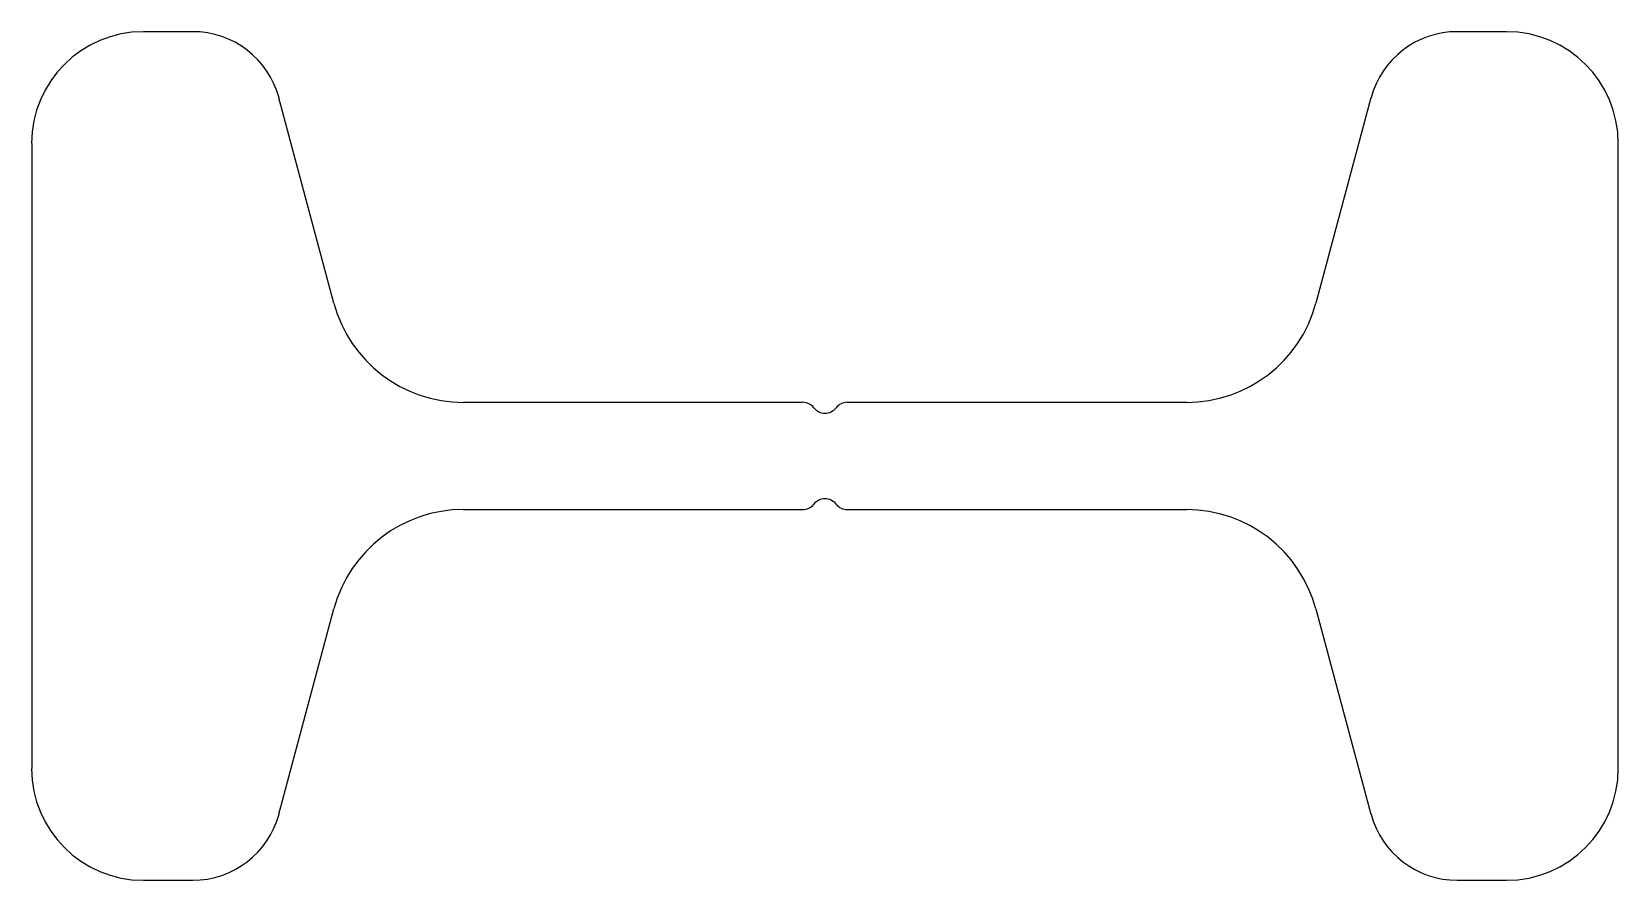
# Model space of a CAD drawing. Extents: x 4 to 117, y 3 to 64.
import ezdxf

# ---------------------------------------------------------------- set-up
doc = ezdxf.new("R2010")
doc.units = 0
doc.layers.get('0').update_dxf_attribs({"linetype": 'CONTINUOUS'})

msp = doc.modelspace()

# ---------------------------------------------------------------- linework, layer by layer
for p, q in [((15.72, 63.74), (12.21, 63.74)), ((109.1, 63.74), (105.6, 63.74)), ((25.76, 44.44), (21.85, 59.03)), ((99.46, 59.03), (95.55, 44.44)), ((4.28, 55.8), (4.28, 11.35)), ((117.04, 11.35), (117.04, 55.8)), ((59.07, 37.38), (34.96, 37.38)), ((86.35, 37.38), (62.24, 37.38)), ((34.96, 29.76), (59.07, 29.76)), ((62.24, 29.76), (86.35, 29.76)), ((21.85, 8.12), (25.76, 22.7)), ((95.55, 22.7), (99.46, 8.12)), ((12.21, 3.41), (15.72, 3.41)), ((105.6, 3.41), (109.1, 3.41))]:
    msp.add_line(p, q)
for centre, radius, start, end in [((12.21, 55.8), 7.94, 90, 180), ((15.72, 57.39), 6.35, 15, 90), ((105.6, 57.39), 6.35, 90, 165), ((109.1, 55.8), 7.94, 360, 90), ((34.96, 46.91), 9.53, 195, 270), ((86.35, 46.91), 9.53, 270, 345), ((59.07, 36.37), 1.02, 38.6822, 90), ((62.24, 36.37), 1.02, 90, 141.3178), ((60.66, 37.64), 1.02, 218.6822, 321.3178), ((60.66, 29.51), 1.02, 38.6822, 141.3178), ((34.96, 20.24), 9.53, 90, 165), ((59.07, 30.78), 1.02, 270, 321.3178), ((62.24, 30.78), 1.02, 218.6822, 270), ((86.35, 20.24), 9.52, 15, 90), ((12.21, 11.35), 7.94, 180, 270), ((109.1, 11.35), 7.94, 270, 360), ((15.72, 9.76), 6.35, 270, 345), ((105.6, 9.76), 6.35, 195, 270)]:
    msp.add_arc(centre, radius, start, end)

doc.saveas('drawing.dxf')
